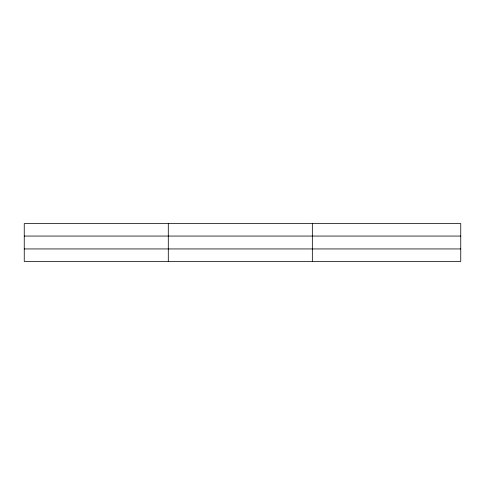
<?xml version="1.0" encoding="UTF-8"?>
<svg xmlns="http://www.w3.org/2000/svg" width="485" height="485" viewBox="0 0 485 485"><rect width="100%" height="100%" fill="white"/><g stroke="black" fill="none" stroke-linecap="round" stroke-linejoin="round"><path stroke-width="0.73" d="M168.295 261.427L168.295 223.573M312.34 261.427L312.34 223.573M460.75 248.938L460.75 261.427L24.25 261.427L24.25 223.573L460.75 223.573L460.75 248.938L24.25 248.938M24.25 236.062L460.75 236.062"/></g></svg>
